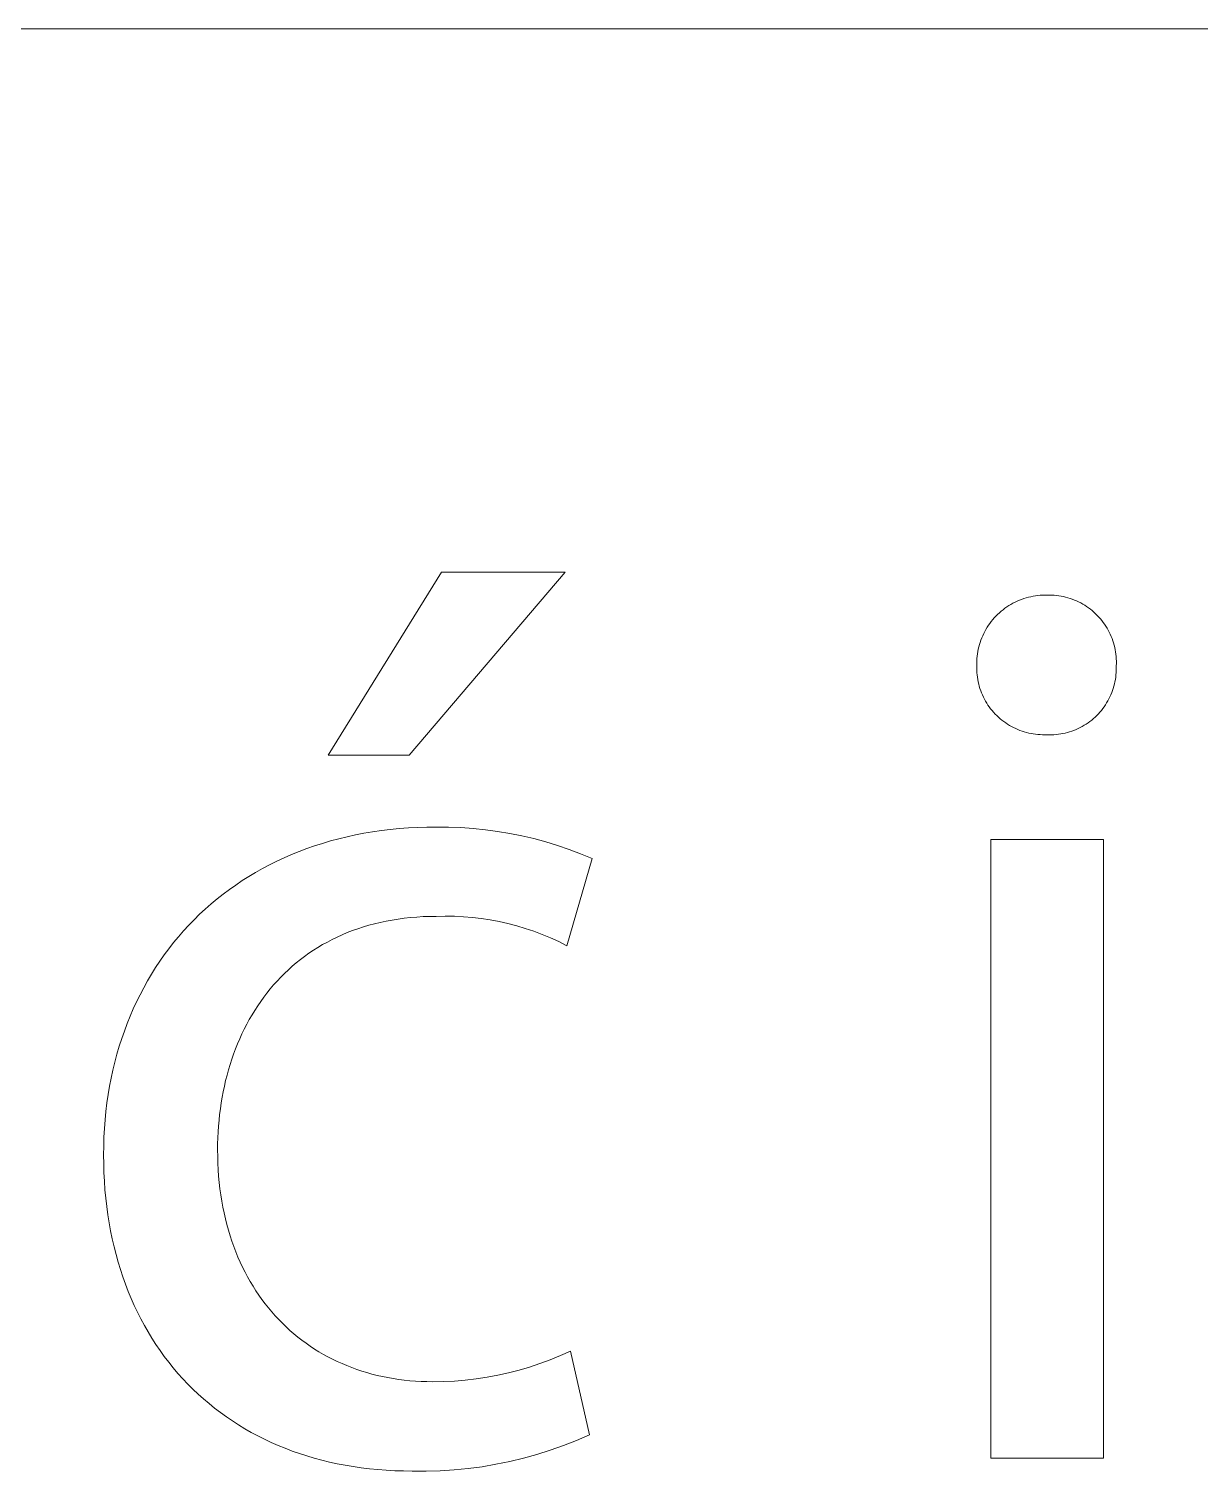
# Model space of a CAD drawing. Header units: millimetres. Extents: x -1480 to 5249, y -840 to 3860.
# Drawn here: x 4361.7 to 4423.4, y -728.3 to -652.3 of the extents above; entities that cross this region are included whole.
import ezdxf

# ---------------------------------------------------------------- set-up
doc = ezdxf.new("R2010")
doc.units = ezdxf.units.MM
doc.header["$MEASUREMENT"] = 0
doc.layers.add('Domyślny', color=7, linetype='Continuous', true_color=0x000000)

msp = doc.modelspace()

# ---------------------------------------------------------------- linework, layer by layer
at = {"layer": 'Domyślny', "color": 18, "lineweight": 15, "true_color": 0x000000}
for p, q in [((2706.175, -652.325), (5242.511, -652.325)), ((4377.515, -690.578), (4383.475, -680.944)), ((4389.995, -680.944), (4381.772, -690.578)), ((4383.475, -680.944), (4389.995, -680.944)), ((4414.882, -682.174), (4415.007, -682.162)), ((4415.007, -682.162), (4415.132, -682.155)), ((4415.132, -682.155), (4415.257, -682.152)), ((4415.257, -682.152), (4415.382, -682.154)), ((4415.382, -682.154), (4415.504, -682.152)), ((4415.504, -682.152), (4415.626, -682.155)), ((4415.626, -682.155), (4415.747, -682.162)), ((4415.747, -682.162), (4415.868, -682.173)), ((4415.868, -682.173), (4415.989, -682.188)), ((4412.951, -682.999), (4413.048, -682.92)), ((4413.048, -682.92), (4413.148, -682.845)), ((4413.148, -682.845), (4413.251, -682.773)), ((4413.251, -682.773), (4413.356, -682.704)), ((4413.356, -682.704), (4413.463, -682.64)), ((4413.463, -682.64), (4413.573, -682.579)), ((4413.573, -682.579), (4413.684, -682.522)), ((4413.684, -682.522), (4413.798, -682.468)), ((4413.798, -682.468), (4413.913, -682.419)), ((4413.913, -682.419), (4414.03, -682.374)), ((4414.03, -682.374), (4414.148, -682.333)), ((4414.148, -682.333), (4414.268, -682.296)), ((4414.268, -682.296), (4414.389, -682.263)), ((4414.389, -682.263), (4414.511, -682.234)), ((4414.511, -682.234), (4414.634, -682.21)), ((4414.634, -682.21), (4414.757, -682.19)), ((4414.757, -682.19), (4414.882, -682.174)), ((4415.989, -682.188), (4416.109, -682.207)), ((4416.109, -682.207), (4416.229, -682.231)), ((4416.229, -682.231), (4416.347, -682.258)), ((4416.347, -682.258), (4416.465, -682.29)), ((4416.465, -682.29), (4416.581, -682.326)), ((4416.581, -682.326), (4416.696, -682.365)), ((4416.696, -682.365), (4416.809, -682.409)), ((4416.809, -682.409), (4416.922, -682.457)), ((4416.922, -682.457), (4417.032, -682.508)), ((4417.032, -682.508), (4417.14, -682.563)), ((4417.14, -682.563), (4417.247, -682.622)), ((4417.247, -682.622), (4417.351, -682.684)), ((4417.351, -682.684), (4417.453, -682.75)), ((4417.453, -682.75), (4417.553, -682.82)), ((4417.553, -682.82), (4417.651, -682.893)), ((4417.651, -682.893), (4417.746, -682.969)), ((4412.282, -683.742), (4412.354, -683.639)), ((4412.354, -683.639), (4412.43, -683.539)), ((4412.43, -683.539), (4412.509, -683.442)), ((4412.509, -683.442), (4412.591, -683.347)), ((4412.591, -683.347), (4412.676, -683.256)), ((4412.676, -683.256), (4412.765, -683.167)), ((4412.765, -683.167), (4412.857, -683.082)), ((4412.857, -683.082), (4412.951, -682.999)), ((4417.746, -682.969), (4417.838, -683.048)), ((4417.838, -683.048), (4417.927, -683.131)), ((4417.927, -683.131), (4418.014, -683.217)), ((4418.014, -683.217), (4418.097, -683.305)), ((4418.097, -683.305), (4418.177, -683.396)), ((4418.177, -683.396), (4418.255, -683.491)), ((4418.255, -683.491), (4418.329, -683.587)), ((4418.329, -683.587), (4418.399, -683.686)), ((4418.399, -683.686), (4418.466, -683.788)), ((4411.883, -684.521), (4411.928, -684.404)), ((4411.928, -684.404), (4411.978, -684.289)), ((4411.978, -684.289), (4412.031, -684.175)), ((4412.031, -684.175), (4412.088, -684.064)), ((4412.088, -684.064), (4412.149, -683.954)), ((4412.149, -683.954), (4412.214, -683.847)), ((4412.214, -683.847), (4412.282, -683.742)), ((4418.466, -683.788), (4418.53, -683.892)), ((4418.53, -683.892), (4418.59, -683.998)), ((4418.59, -683.998), (4418.646, -684.106)), ((4418.646, -684.106), (4418.698, -684.215)), ((4418.698, -684.215), (4418.747, -684.327)), ((4418.747, -684.327), (4418.792, -684.44)), ((4418.792, -684.44), (4418.832, -684.555)), ((4411.699, -685.248), (4411.719, -685.125)), ((4411.719, -685.125), (4411.743, -685.002)), ((4411.743, -685.002), (4411.772, -684.88)), ((4411.772, -684.88), (4411.805, -684.759)), ((4411.805, -684.759), (4411.842, -684.639)), ((4411.842, -684.639), (4411.883, -684.521)), ((4418.832, -684.555), (4418.869, -684.671)), ((4418.869, -684.671), (4418.902, -684.788)), ((4418.902, -684.788), (4418.931, -684.906)), ((4418.931, -684.906), (4418.956, -685.025)), ((4418.956, -685.025), (4418.976, -685.145)), ((4418.976, -685.145), (4418.993, -685.266)), ((4411.661, -685.748), (4411.664, -685.622)), ((4411.663, -685.873), (4411.661, -685.748)), ((4411.661, -685.994), (4411.663, -685.873)), ((4411.664, -685.622), (4411.672, -685.497)), ((4411.672, -685.497), (4411.683, -685.373)), ((4411.683, -685.373), (4411.699, -685.248)), ((4418.993, -685.266), (4419.005, -685.387)), ((4419.005, -685.387), (4419.013, -685.508)), ((4419.016, -685.751), (4419.012, -685.873)), ((4419.012, -685.873), (4419.015, -685.993)), ((4419.013, -685.508), (4419.017, -685.63)), ((4419.017, -685.63), (4419.016, -685.751)), ((4411.664, -686.116), (4411.661, -685.994)), ((4411.671, -686.237), (4411.664, -686.116)), ((4411.682, -686.358), (4411.671, -686.237)), ((4411.697, -686.478), (4411.682, -686.358)), ((4411.716, -686.598), (4411.697, -686.478)), ((4411.739, -686.717), (4411.716, -686.598)), ((4411.767, -686.835), (4411.739, -686.717)), ((4418.943, -686.711), (4418.917, -686.829)), ((4418.965, -686.593), (4418.943, -686.711)), ((4418.983, -686.474), (4418.965, -686.593)), ((4418.997, -686.354), (4418.983, -686.474)), ((4419.007, -686.234), (4418.997, -686.354)), ((4419.013, -686.114), (4419.007, -686.234)), ((4419.015, -685.993), (4419.013, -686.114)), ((4411.798, -686.953), (4411.767, -686.835)), ((4411.833, -687.069), (4411.798, -686.953)), ((4411.873, -687.184), (4411.833, -687.069)), ((4411.916, -687.297), (4411.873, -687.184)), ((4411.964, -687.409), (4411.916, -687.297)), ((4412.015, -687.519), (4411.964, -687.409)), ((4418.726, -687.399), (4418.677, -687.509)), ((4418.772, -687.288), (4418.726, -687.399)), ((4418.814, -687.175), (4418.772, -687.288)), ((4418.852, -687.061), (4418.814, -687.175)), ((4418.887, -686.945), (4418.852, -687.061)), ((4418.917, -686.829), (4418.887, -686.945)), ((4412.07, -687.627), (4412.015, -687.519)), ((4412.128, -687.733), (4412.07, -687.627)), ((4412.19, -687.838), (4412.128, -687.733)), ((4412.256, -687.94), (4412.19, -687.838)), ((4412.325, -688.039), (4412.256, -687.94)), ((4412.398, -688.137), (4412.325, -688.039)), ((4412.474, -688.231), (4412.398, -688.137)), ((4412.553, -688.323), (4412.474, -688.231)), ((4418.228, -688.22), (4418.15, -688.312)), ((4418.302, -688.126), (4418.228, -688.22)), ((4418.373, -688.028), (4418.302, -688.126)), ((4418.441, -687.929), (4418.373, -688.028)), ((4418.505, -687.827), (4418.441, -687.929)), ((4418.566, -687.723), (4418.505, -687.827)), ((4418.623, -687.617), (4418.566, -687.723)), ((4418.677, -687.509), (4418.623, -687.617)), ((4412.635, -688.413), (4412.553, -688.323)), ((4412.721, -688.499), (4412.635, -688.413)), ((4412.809, -688.582), (4412.721, -688.499)), ((4412.9, -688.663), (4412.809, -688.582)), ((4412.994, -688.74), (4412.9, -688.663)), ((4413.09, -688.814), (4412.994, -688.74)), ((4413.189, -688.884), (4413.09, -688.814)), ((4413.29, -688.951), (4413.189, -688.884)), ((4413.393, -689.014), (4413.29, -688.951)), ((4417.323, -689.007), (4417.219, -689.067)), ((4417.425, -688.943), (4417.323, -689.007)), ((4417.525, -688.875), (4417.425, -688.943)), ((4417.622, -688.804), (4417.525, -688.875)), ((4417.717, -688.73), (4417.622, -688.804)), ((4417.809, -688.652), (4417.717, -688.73)), ((4417.899, -688.572), (4417.809, -688.652)), ((4417.985, -688.488), (4417.899, -688.572)), ((4418.069, -688.402), (4417.985, -688.488)), ((4418.15, -688.312), (4418.069, -688.402)), ((4413.499, -689.074), (4413.393, -689.014)), ((4413.607, -689.131), (4413.499, -689.074)), ((4413.716, -689.183), (4413.607, -689.131)), ((4413.827, -689.232), (4413.716, -689.183)), ((4413.94, -689.276), (4413.827, -689.232)), ((4414.054, -689.317), (4413.94, -689.276)), ((4414.17, -689.354), (4414.054, -689.317)), ((4414.287, -689.387), (4414.17, -689.354)), ((4414.405, -689.416), (4414.287, -689.387)), ((4414.523, -689.441), (4414.405, -689.416)), ((4414.643, -689.462), (4414.523, -689.441)), ((4414.763, -689.478), (4414.643, -689.462)), ((4414.884, -689.491), (4414.763, -689.478)), ((4415.005, -689.499), (4414.884, -689.491)), ((4415.126, -689.503), (4415.005, -689.499)), ((4415.248, -689.503), (4415.126, -689.503)), ((4415.368, -689.51), (4415.248, -689.503)), ((4415.489, -689.512), (4415.368, -689.51)), ((4415.609, -689.511), (4415.489, -689.512)), ((4415.729, -689.506), (4415.609, -689.511)), ((4415.849, -689.496), (4415.729, -689.506)), ((4415.969, -689.482), (4415.849, -689.496)), ((4416.088, -689.464), (4415.969, -689.482)), ((4416.207, -689.442), (4416.088, -689.464)), ((4416.324, -689.416), (4416.207, -689.442)), ((4416.441, -689.386), (4416.324, -689.416)), ((4416.556, -689.352), (4416.441, -689.386)), ((4416.671, -689.315), (4416.556, -689.352)), ((4416.784, -689.273), (4416.671, -689.315)), ((4416.895, -689.227), (4416.784, -689.273)), ((4417.005, -689.177), (4416.895, -689.227)), ((4417.113, -689.124), (4417.005, -689.177)), ((4417.219, -689.067), (4417.113, -689.124)), ((4381.772, -690.578), (4377.515, -690.578)), ((4377.637, -695.101), (4378.068, -694.985)), ((4378.068, -694.985), (4378.505, -694.879)), ((4378.505, -694.879), (4378.948, -694.783)), ((4378.948, -694.783), (4379.397, -694.696)), ((4379.397, -694.696), (4379.853, -694.619)), ((4379.853, -694.619), (4380.314, -694.552)), ((4380.314, -694.552), (4380.782, -694.495)), ((4380.782, -694.495), (4381.255, -694.449)), ((4381.255, -694.449), (4381.734, -694.412)), ((4381.734, -694.412), (4382.219, -694.386)), ((4382.219, -694.386), (4382.71, -694.37)), ((4382.71, -694.37), (4383.206, -694.365)), ((4383.206, -694.365), (4383.854, -694.369)), ((4383.854, -694.369), (4384.502, -694.393)), ((4384.502, -694.393), (4385.149, -694.439)), ((4385.149, -694.439), (4385.793, -694.506)), ((4385.793, -694.506), (4386.436, -694.593)), ((4386.436, -694.593), (4387.075, -694.701)), ((4387.075, -694.701), (4387.71, -694.829)), ((4387.71, -694.829), (4388.341, -694.978)), ((4388.341, -694.978), (4388.967, -695.147)), ((4412.402, -695.014), (4418.34, -695.014)), ((4412.402, -727.614), (4412.402, -695.014)), ((4418.34, -695.014), (4418.34, -727.614)), ((4375.189, -695.987), (4375.58, -695.817)), ((4375.58, -695.817), (4375.978, -695.655)), ((4375.978, -695.655), (4376.383, -695.503)), ((4376.383, -695.503), (4376.795, -695.36)), ((4376.795, -695.36), (4377.213, -695.226)), ((4377.213, -695.226), (4377.637, -695.101)), ((4388.967, -695.147), (4389.587, -695.336)), ((4389.587, -695.336), (4390.201, -695.546)), ((4390.201, -695.546), (4390.807, -695.774)), ((4390.807, -695.774), (4391.406, -696.023)), ((4373.692, -696.755), (4374.055, -696.55)), ((4374.055, -696.55), (4374.426, -696.354)), ((4374.426, -696.354), (4374.804, -696.166)), ((4374.804, -696.166), (4375.189, -695.987)), ((4391.406, -696.023), (4390.084, -700.616)), ((4372.643, -697.419), (4372.985, -697.19)), ((4372.985, -697.19), (4373.335, -696.968)), ((4373.335, -696.968), (4373.692, -696.755)), ((4371.66, -698.156), (4371.98, -697.903)), ((4371.98, -697.903), (4372.308, -697.657)), ((4372.308, -697.657), (4372.643, -697.419)), ((4370.744, -698.962), (4371.042, -698.686)), ((4371.042, -698.686), (4371.347, -698.417)), ((4371.347, -698.417), (4371.66, -698.156)), ((4369.898, -699.836), (4370.172, -699.537)), ((4370.172, -699.537), (4370.454, -699.246)), ((4370.454, -699.246), (4370.744, -698.962)), ((4379.364, -699.625), (4379.078, -699.719)), ((4379.656, -699.538), (4379.364, -699.625)), ((4379.953, -699.459), (4379.656, -699.538)), ((4380.255, -699.386), (4379.953, -699.459)), ((4380.562, -699.321), (4380.255, -699.386)), ((4380.875, -699.263), (4380.562, -699.321)), ((4381.193, -699.212), (4380.875, -699.263)), ((4381.515, -699.169), (4381.193, -699.212)), ((4381.843, -699.134), (4381.515, -699.169)), ((4382.176, -699.106), (4381.843, -699.134)), ((4382.514, -699.086), (4382.176, -699.106)), ((4382.858, -699.074), (4382.514, -699.086)), ((4383.206, -699.07), (4382.858, -699.074)), ((4383.681, -699.059), (4383.206, -699.07)), ((4384.156, -699.066), (4383.681, -699.059)), ((4384.631, -699.088), (4384.156, -699.066)), ((4385.105, -699.127), (4384.631, -699.088)), ((4385.577, -699.183), (4385.105, -699.127)), ((4386.047, -699.255), (4385.577, -699.183)), ((4386.514, -699.343), (4386.047, -699.255)), ((4386.978, -699.447), (4386.514, -699.343)), ((4387.438, -699.567), (4386.978, -699.447)), ((4387.893, -699.703), (4387.438, -699.567)), ((4369.374, -700.454), (4369.632, -700.141)), ((4369.632, -700.141), (4369.898, -699.836)), ((4377.724, -700.287), (4377.469, -700.421)), ((4377.984, -700.161), (4377.724, -700.287)), ((4378.249, -700.04), (4377.984, -700.161)), ((4378.52, -699.926), (4378.249, -700.04)), ((4378.796, -699.819), (4378.52, -699.926)), ((4379.078, -699.719), (4378.796, -699.819)), ((4388.343, -699.855), (4387.893, -699.703)), ((4388.788, -700.023), (4388.343, -699.855)), ((4389.227, -700.205), (4388.788, -700.023)), ((4389.659, -700.403), (4389.227, -700.205)), ((4390.084, -700.616), (4389.659, -700.403)), ((4368.648, -701.433), (4368.882, -701.1)), ((4368.882, -701.1), (4369.124, -700.773)), ((4369.124, -700.773), (4369.374, -700.454)), ((4376.502, -701.014), (4376.273, -701.178)), ((4376.735, -700.857), (4376.502, -701.014)), ((4376.974, -700.705), (4376.735, -700.857)), ((4377.219, -700.56), (4376.974, -700.705)), ((4377.469, -700.421), (4377.219, -700.56)), ((4368.205, -702.118), (4368.422, -701.772)), ((4368.422, -701.772), (4368.648, -701.433)), ((4375.414, -701.887), (4375.213, -702.078)), ((4375.621, -701.702), (4375.414, -701.887)), ((4375.833, -701.521), (4375.621, -701.702)), ((4376.05, -701.347), (4375.833, -701.521)), ((4376.273, -701.178), (4376.05, -701.347)), ((4367.797, -702.83), (4367.997, -702.471)), ((4367.997, -702.471), (4368.205, -702.118)), ((4374.641, -702.683), (4374.462, -702.894)), ((4374.826, -702.476), (4374.641, -702.683)), ((4375.017, -702.275), (4374.826, -702.476)), ((4375.213, -702.078), (4375.017, -702.275)), ((4367.422, -703.566), (4367.605, -703.195)), ((4367.605, -703.195), (4367.797, -702.83)), ((4374.119, -703.332), (4373.957, -703.557)), ((4374.288, -703.11), (4374.119, -703.332)), ((4374.462, -702.894), (4374.288, -703.11)), ((4367.082, -704.326), (4367.248, -703.943)), ((4367.248, -703.943), (4367.422, -703.566)), ((4373.647, -704.022), (4373.501, -704.261)), ((4373.799, -703.788), (4373.647, -704.022)), ((4373.957, -703.557), (4373.799, -703.788)), ((4366.778, -705.109), (4366.926, -704.715)), ((4366.926, -704.715), (4367.082, -704.326)), ((4373.225, -704.752), (4373.096, -705.004)), ((4373.36, -704.505), (4373.225, -704.752)), ((4373.501, -704.261), (4373.36, -704.505)), ((4366.51, -705.915), (4366.64, -705.51)), ((4366.64, -705.51), (4366.778, -705.109)), ((4372.853, -705.519), (4372.741, -705.782)), ((4372.972, -705.26), (4372.853, -705.519)), ((4373.096, -705.004), (4372.972, -705.26)), ((4366.279, -706.742), (4366.39, -706.326)), ((4366.39, -706.326), (4366.51, -705.915)), ((4372.532, -706.32), (4372.437, -706.594)), ((4372.634, -706.049), (4372.532, -706.32)), ((4372.741, -705.782), (4372.634, -706.049)), ((4366.084, -707.59), (4366.177, -707.164)), ((4366.177, -707.164), (4366.279, -706.742)), ((4372.262, -707.152), (4372.184, -707.436)), ((4372.347, -706.871), (4372.262, -707.152)), ((4372.437, -706.594), (4372.347, -706.871)), ((4366.001, -708.022), (4366.084, -707.59)), ((4372.111, -707.723), (4372.044, -708.012)), ((4372.184, -707.436), (4372.111, -707.723)), ((4365.864, -708.899), (4365.928, -708.458)), ((4365.928, -708.458), (4366.001, -708.022)), ((4371.927, -708.601), (4371.877, -708.899)), ((4371.983, -708.305), (4371.927, -708.601)), ((4372.044, -708.012), (4371.983, -708.305)), ((4365.765, -709.795), (4365.809, -709.345)), ((4365.809, -709.345), (4365.864, -708.899)), ((4371.795, -709.503), (4371.763, -709.809)), ((4371.833, -709.2), (4371.795, -709.503)), ((4371.877, -708.899), (4371.833, -709.2)), ((4365.705, -710.709), (4365.73, -710.249)), ((4365.73, -710.249), (4365.765, -709.795)), ((4371.737, -710.117), (4371.716, -710.427)), ((4371.763, -709.809), (4371.737, -710.117)), ((4365.69, -711.172), (4365.705, -710.709)), ((4371.701, -710.74), (4371.692, -711.054)), ((4371.716, -710.427), (4371.701, -710.74)), ((4365.685, -711.639), (4365.69, -711.172)), ((4365.69, -712.104), (4365.685, -711.639)), ((4371.692, -711.054), (4371.69, -711.37)), ((4371.69, -711.37), (4371.693, -711.722)), ((4371.693, -711.722), (4371.704, -712.07)), ((4365.704, -712.564), (4365.69, -712.104)), ((4371.704, -712.07), (4371.721, -712.413)), ((4371.721, -712.413), (4371.745, -712.752)), ((4365.727, -713.019), (4365.704, -712.564)), ((4365.759, -713.469), (4365.727, -713.019)), ((4371.745, -712.752), (4371.776, -713.086)), ((4371.776, -713.086), (4371.814, -713.416)), ((4365.801, -713.914), (4365.759, -713.469)), ((4365.851, -714.354), (4365.801, -713.914)), ((4371.814, -713.416), (4371.858, -713.742)), ((4371.858, -713.742), (4371.909, -714.063)), ((4371.909, -714.063), (4371.967, -714.379)), ((4365.911, -714.788), (4365.851, -714.354)), ((4365.979, -715.217), (4365.911, -714.788)), ((4371.967, -714.379), (4372.03, -714.691)), ((4372.03, -714.691), (4372.101, -714.999)), ((4366.057, -715.641), (4365.979, -715.217)), ((4372.101, -714.999), (4372.177, -715.301)), ((4372.177, -715.301), (4372.259, -715.599)), ((4366.143, -716.059), (4366.057, -715.641)), ((4366.238, -716.471), (4366.143, -716.059)), ((4372.259, -715.599), (4372.348, -715.892)), ((4372.348, -715.892), (4372.443, -716.18)), ((4372.443, -716.18), (4372.544, -716.464)), ((4366.341, -716.878), (4366.238, -716.471)), ((4366.453, -717.279), (4366.341, -716.878)), ((4372.544, -716.464), (4372.65, -716.742)), ((4372.65, -716.742), (4372.763, -717.016)), ((4372.763, -717.016), (4372.881, -717.285)), ((4366.574, -717.674), (4366.453, -717.279)), ((4366.702, -718.063), (4366.574, -717.674)), ((4372.881, -717.285), (4373.005, -717.548)), ((4373.005, -717.548), (4373.135, -717.807)), ((4373.135, -717.807), (4373.27, -718.06)), ((4366.84, -718.447), (4366.702, -718.063)), ((4366.985, -718.824), (4366.84, -718.447)), ((4373.27, -718.06), (4373.41, -718.309)), ((4373.41, -718.309), (4373.556, -718.552)), ((4373.556, -718.552), (4373.708, -718.79)), ((4367.139, -719.195), (4366.985, -718.824)), ((4367.301, -719.56), (4367.139, -719.195)), ((4373.708, -718.79), (4373.864, -719.023)), ((4373.864, -719.023), (4374.026, -719.251)), ((4374.026, -719.251), (4374.193, -719.473)), ((4367.471, -719.918), (4367.301, -719.56)), ((4367.649, -720.271), (4367.471, -719.918)), ((4374.193, -719.473), (4374.365, -719.69)), ((4374.365, -719.69), (4374.542, -719.901)), ((4374.542, -719.901), (4374.724, -720.107)), ((4374.724, -720.107), (4374.91, -720.307)), ((4367.835, -720.616), (4367.649, -720.271)), ((4368.029, -720.955), (4367.835, -720.616)), ((4374.91, -720.307), (4375.102, -720.502)), ((4375.102, -720.502), (4375.298, -720.692)), ((4375.298, -720.692), (4375.499, -720.875)), ((4375.499, -720.875), (4375.704, -721.054)), ((4368.231, -721.288), (4368.029, -720.955)), ((4368.441, -721.614), (4368.231, -721.288)), ((4368.658, -721.933), (4368.441, -721.614)), ((4375.704, -721.054), (4375.914, -721.226)), ((4375.914, -721.226), (4376.128, -721.393)), ((4376.128, -721.393), (4376.346, -721.554)), ((4376.346, -721.554), (4376.569, -721.709)), ((4368.883, -722.245), (4368.658, -721.933)), ((4369.115, -722.551), (4368.883, -722.245)), ((4376.569, -721.709), (4376.796, -721.858)), ((4376.796, -721.858), (4377.027, -722.001)), ((4377.027, -722.001), (4377.262, -722.139)), ((4377.262, -722.139), (4377.501, -722.27)), ((4377.501, -722.27), (4377.744, -722.395)), ((4377.744, -722.395), (4377.99, -722.515)), ((4388.664, -722.628), (4389.205, -722.426)), ((4389.205, -722.426), (4389.738, -722.206)), ((4389.738, -722.206), (4390.264, -721.968)), ((4390.264, -721.968), (4391.272, -726.382)), ((4369.355, -722.849), (4369.115, -722.551)), ((4369.602, -723.141), (4369.355, -722.849)), ((4369.856, -723.425), (4369.602, -723.141)), ((4377.99, -722.515), (4378.241, -722.628)), ((4378.241, -722.628), (4378.495, -722.735)), ((4378.495, -722.735), (4378.753, -722.836)), ((4378.753, -722.836), (4379.014, -722.931)), ((4379.014, -722.931), (4379.279, -723.019)), ((4379.279, -723.019), (4379.547, -723.101)), ((4379.547, -723.101), (4379.819, -723.177)), ((4379.819, -723.177), (4380.094, -723.247)), ((4386.443, -723.244), (4387.006, -723.118)), ((4387.006, -723.118), (4387.564, -722.974)), ((4387.564, -722.974), (4388.117, -722.81)), ((4388.117, -722.81), (4388.664, -722.628)), ((4370.118, -723.702), (4369.856, -723.425)), ((4370.387, -723.971), (4370.118, -723.702)), ((4380.094, -723.247), (4380.371, -723.31)), ((4380.371, -723.31), (4380.653, -723.366)), ((4380.653, -723.366), (4380.937, -723.416)), ((4380.937, -723.416), (4381.224, -723.46)), ((4381.224, -723.46), (4381.514, -723.497)), ((4381.514, -723.497), (4381.806, -723.527)), ((4381.806, -723.527), (4382.102, -723.551)), ((4382.102, -723.551), (4382.4, -723.568)), ((4382.4, -723.568), (4382.701, -723.578)), ((4382.701, -723.578), (4383.004, -723.581)), ((4383.004, -723.581), (4383.581, -723.575)), ((4383.581, -723.575), (4384.157, -723.548)), ((4384.157, -723.548), (4384.732, -723.502)), ((4384.732, -723.502), (4385.305, -723.435)), ((4385.305, -723.435), (4385.876, -723.349)), ((4385.876, -723.349), (4386.443, -723.244)), ((4370.664, -724.234), (4370.387, -723.971)), ((4370.947, -724.489), (4370.664, -724.234)), ((4371.237, -724.736), (4370.947, -724.489)), ((4371.534, -724.976), (4371.237, -724.736)), ((4371.838, -725.207), (4371.534, -724.976)), ((4372.149, -725.432), (4371.838, -725.207)), ((4372.467, -725.648), (4372.149, -725.432)), ((4372.791, -725.857), (4372.467, -725.648)), ((4373.122, -726.057), (4372.791, -725.857)), ((4373.459, -726.249), (4373.122, -726.057)), ((4373.803, -726.434), (4373.459, -726.249)), ((4374.153, -726.61), (4373.803, -726.434)), ((4374.509, -726.777), (4374.153, -726.61)), ((4374.872, -726.937), (4374.509, -726.777)), ((4375.241, -727.087), (4374.872, -726.937)), ((4389.905, -726.946), (4389.207, -727.192)), ((4390.593, -726.676), (4389.905, -726.946)), ((4391.272, -726.382), (4390.593, -726.676)), ((4375.616, -727.23), (4375.241, -727.087)), ((4375.997, -727.363), (4375.616, -727.23)), ((4376.384, -727.488), (4375.997, -727.363)), ((4376.777, -727.605), (4376.384, -727.488)), ((4377.176, -727.712), (4376.777, -727.605)), ((4377.581, -727.81), (4377.176, -727.712)), ((4387.789, -727.612), (4387.07, -727.785)), ((4388.502, -727.415), (4387.789, -727.612)), ((4389.207, -727.192), (4388.502, -727.415)), ((4418.34, -727.614), (4412.402, -727.614)), ((4377.991, -727.9), (4377.581, -727.81)), ((4378.407, -727.98), (4377.991, -727.9)), ((4378.828, -728.051), (4378.407, -727.98)), ((4379.255, -728.113), (4378.828, -728.051)), ((4379.688, -728.166), (4379.255, -728.113)), ((4380.125, -728.209), (4379.688, -728.166)), ((4380.569, -728.243), (4380.125, -728.209)), ((4381.017, -728.267), (4380.569, -728.243)), ((4381.47, -728.282), (4381.017, -728.267)), ((4381.929, -728.286), (4381.47, -728.282)), ((4382.668, -728.291), (4381.929, -728.286)), ((4383.408, -728.27), (4382.668, -728.291)), ((4384.146, -728.224), (4383.408, -728.27)), ((4384.882, -728.152), (4384.146, -728.224)), ((4385.615, -728.055), (4384.882, -728.152)), ((4386.345, -727.932), (4385.615, -728.055)), ((4387.07, -727.785), (4386.345, -727.932))]:
    msp.add_line(p, q, dxfattribs=at)

doc.saveas('drawing.dxf')
